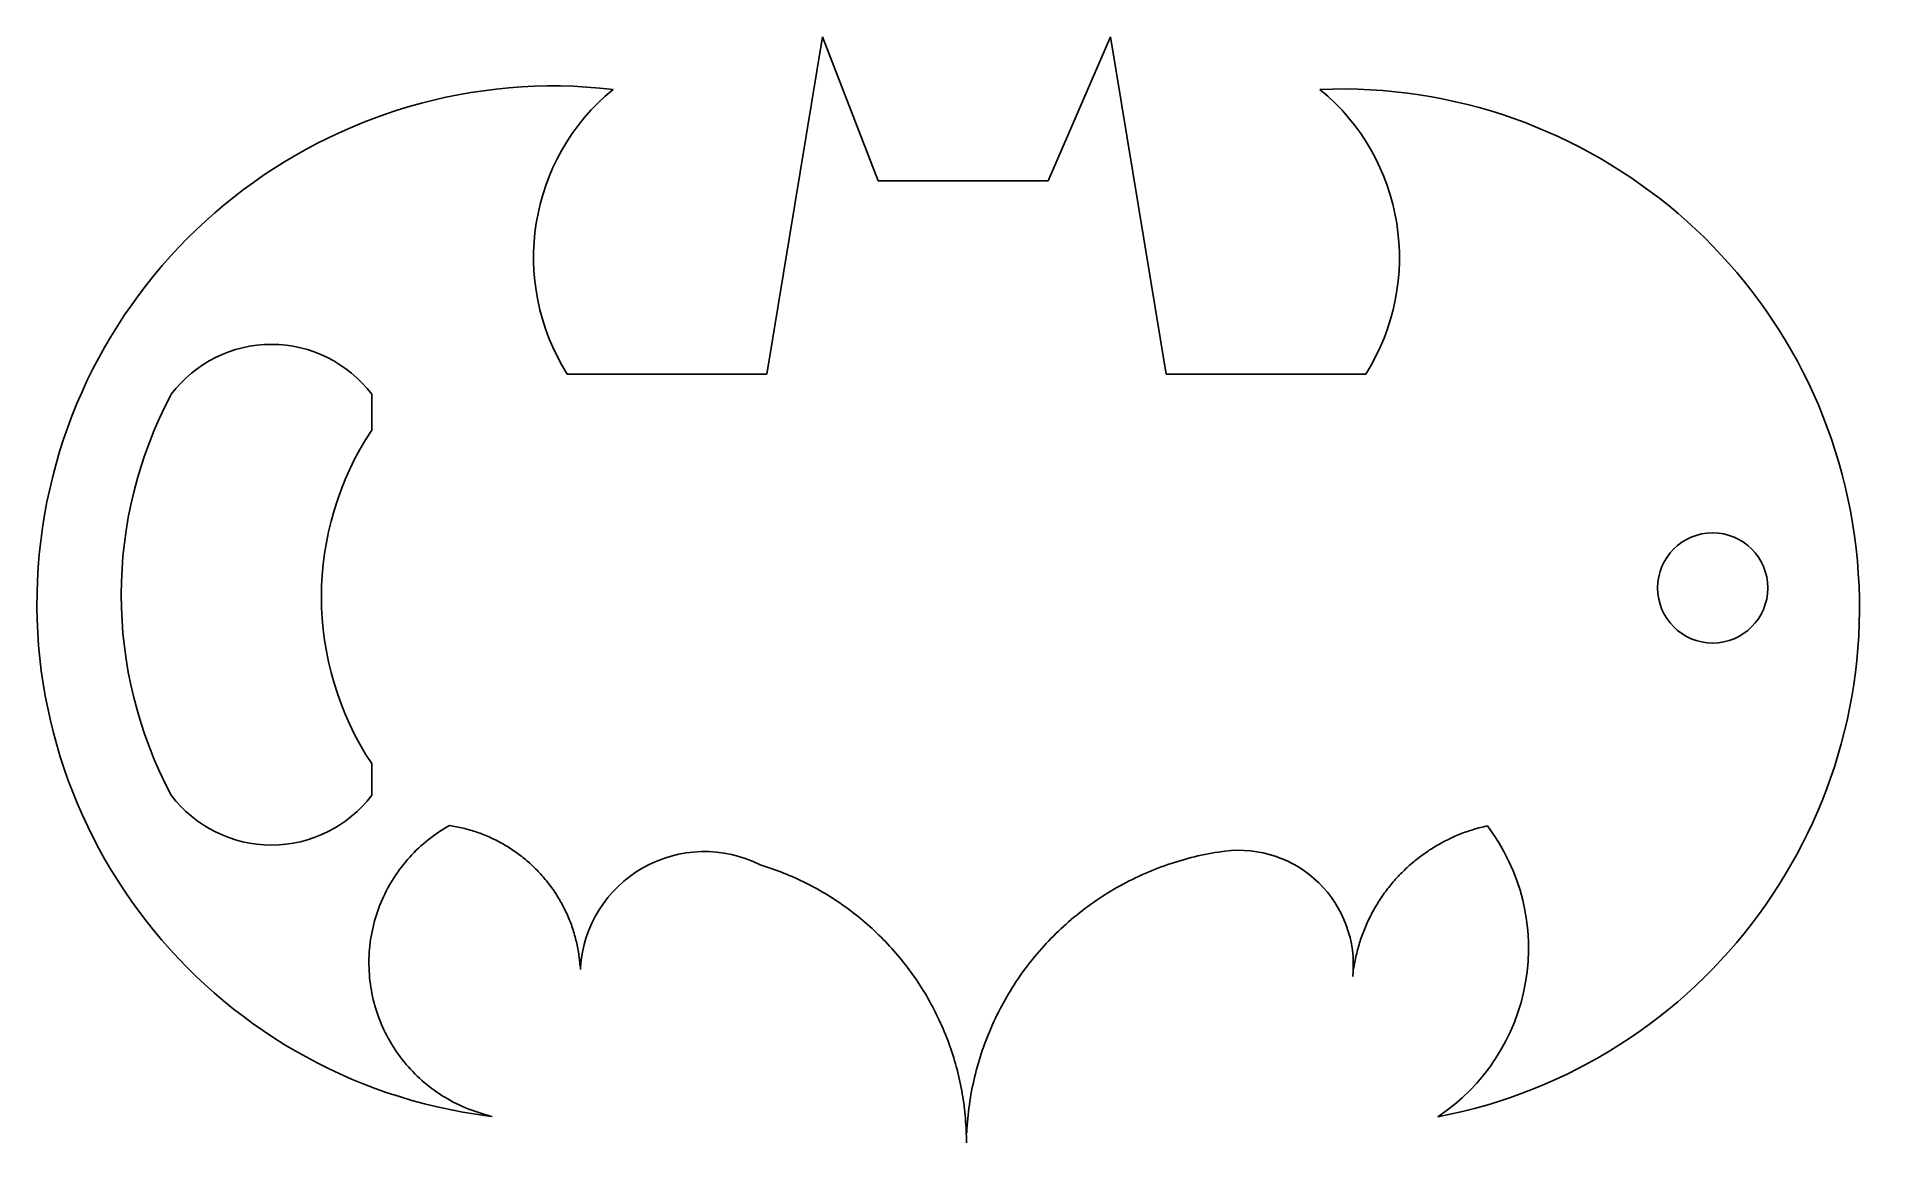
# Model space of a CAD drawing. Extents: x 87.74 to 91.94, y 21.97 to 24.48.
import ezdxf

# ---------------------------------------------------------------- set-up
doc = ezdxf.new("R2010")
doc.units = 0
doc.header["$MEASUREMENT"] = 0
doc.layers.get('0').update_dxf_attribs({"linetype": 'CONTINUOUS'})

msp = doc.modelspace()

# ---------------------------------------------------------------- linework, layer by layer
at = {"color": 7}
for p, q in [((89.3986, 23.7149), (89.5248, 24.4797)), ((89.5248, 24.4797), (89.651, 24.153)), ((90.0371, 24.153), (90.1782, 24.4797)), ((90.1782, 24.4797), (90.3044, 23.7149)), ((89.651, 24.153), (90.0371, 24.153)), ((88.9457, 23.7149), (89.3986, 23.7149)), ((90.3044, 23.7149), (90.7574, 23.7149))]:
    msp.add_line(p, q, dxfattribs=at)
for p, q in [((88.502, 23.5877), (88.502, 23.6689)), ((88.502, 22.759), (88.502, 22.831)), ((88.6419, 22.6668), (88.6477, 22.671)), ((88.6477, 22.671), (88.6537, 22.6751)), ((88.6537, 22.6751), (88.6597, 22.6791)), ((88.6597, 22.6791), (88.6659, 22.6829)), ((88.6659, 22.6829), (88.6721, 22.6867)), ((88.6721, 22.6867), (88.6784, 22.6902)), ((88.6784, 22.6902), (88.6823, 22.6896)), ((88.6823, 22.6896), (88.6862, 22.689)), ((88.6862, 22.689), (88.6902, 22.6883)), ((88.6902, 22.6883), (88.6941, 22.6876)), ((88.6941, 22.6876), (88.698, 22.6868)), ((88.698, 22.6868), (88.7019, 22.686)), ((88.7019, 22.686), (88.7058, 22.6851)), ((88.7058, 22.6851), (88.7097, 22.6842)), ((88.7097, 22.6842), (88.7135, 22.6833)), ((88.7135, 22.6833), (88.7174, 22.6823)), ((88.7174, 22.6823), (88.7212, 22.6812)), ((88.7212, 22.6812), (88.7251, 22.6801)), ((88.7251, 22.6801), (88.7289, 22.679)), ((88.7289, 22.679), (88.7327, 22.6778)), ((88.7327, 22.6778), (88.7365, 22.6766)), ((88.7365, 22.6766), (88.7403, 22.6753)), ((88.7403, 22.6753), (88.7441, 22.674)), ((88.7441, 22.674), (88.7478, 22.6727)), ((88.7478, 22.6727), (88.7515, 22.6713)), ((88.7515, 22.6713), (88.7553, 22.6698)), ((88.7553, 22.6698), (88.759, 22.6684)), ((88.759, 22.6684), (88.7627, 22.6669)), ((90.9598, 22.6659), (90.9636, 22.6675)), ((90.9636, 22.6675), (90.9674, 22.6691)), ((90.9674, 22.6691), (90.9711, 22.6706)), ((90.9711, 22.6706), (90.9749, 22.6721)), ((90.9749, 22.6721), (90.9788, 22.6736)), ((90.9788, 22.6736), (90.9826, 22.675)), ((90.9826, 22.675), (90.9864, 22.6763)), ((90.9864, 22.6763), (90.9903, 22.6777)), ((90.9903, 22.6777), (90.9942, 22.679)), ((90.9942, 22.679), (90.998, 22.6802)), ((90.998, 22.6802), (91.0019, 22.6814)), ((91.0019, 22.6814), (91.0059, 22.6826)), ((91.0059, 22.6826), (91.0098, 22.6837)), ((91.0098, 22.6837), (91.0137, 22.6848)), ((91.0137, 22.6848), (91.0177, 22.6859)), ((91.0177, 22.6859), (91.0216, 22.6869)), ((91.0216, 22.6869), (91.0256, 22.6878)), ((91.0256, 22.6878), (91.0296, 22.6888)), ((91.0296, 22.6888), (91.0336, 22.6896)), ((88.5931, 22.6238), (88.5981, 22.629)), ((88.5981, 22.629), (88.6032, 22.6342)), ((88.6032, 22.6342), (88.6085, 22.6391)), ((88.6085, 22.6391), (88.6138, 22.644)), ((88.6138, 22.644), (88.6192, 22.6488)), ((88.6192, 22.6488), (88.6247, 22.6535)), ((88.6247, 22.6535), (88.6303, 22.6581)), ((88.6303, 22.6581), (88.6361, 22.6625)), ((88.6361, 22.6625), (88.6419, 22.6668)), ((88.7627, 22.6669), (88.7663, 22.6653)), ((88.7663, 22.6653), (88.77, 22.6637)), ((88.77, 22.6637), (88.7736, 22.662)), ((88.7736, 22.662), (88.7772, 22.6604)), ((88.7772, 22.6604), (88.7808, 22.6586)), ((88.7808, 22.6586), (88.7844, 22.6569)), ((88.7844, 22.6569), (88.7879, 22.655)), ((88.7879, 22.655), (88.7915, 22.6532)), ((88.7915, 22.6532), (88.795, 22.6513)), ((88.795, 22.6513), (88.7985, 22.6494)), ((88.7985, 22.6494), (88.8019, 22.6474)), ((88.8019, 22.6474), (88.8054, 22.6454)), ((88.8054, 22.6454), (88.8088, 22.6433)), ((88.8088, 22.6433), (88.8122, 22.6412)), ((88.8122, 22.6412), (88.8156, 22.6391)), ((88.8156, 22.6391), (88.8189, 22.6369)), ((88.8189, 22.6369), (88.8222, 22.6347)), ((88.8222, 22.6347), (88.8255, 22.6325)), ((88.8255, 22.6325), (88.8288, 22.6302)), ((88.8288, 22.6302), (88.832, 22.6279)), ((88.832, 22.6279), (88.8352, 22.6255)), ((88.8352, 22.6255), (88.8384, 22.6231)), ((90.3921, 22.6246), (90.3998, 22.6262)), ((90.3998, 22.6262), (90.4076, 22.6276)), ((90.4076, 22.6276), (90.4154, 22.629)), ((90.4154, 22.629), (90.4232, 22.6302)), ((90.8856, 22.6233), (90.8889, 22.6257)), ((90.8889, 22.6257), (90.8923, 22.628)), ((90.8923, 22.628), (90.8956, 22.6303)), ((90.8956, 22.6303), (90.899, 22.6326)), ((90.899, 22.6326), (90.9024, 22.6349)), ((90.9024, 22.6349), (90.9059, 22.6371)), ((90.9059, 22.6371), (90.9093, 22.6393)), ((90.9093, 22.6393), (90.9128, 22.6414)), ((90.9128, 22.6414), (90.9163, 22.6435)), ((90.9163, 22.6435), (90.9198, 22.6456)), ((90.9198, 22.6456), (90.9233, 22.6476)), ((90.9233, 22.6476), (90.9269, 22.6496)), ((90.9269, 22.6496), (90.9305, 22.6516)), ((90.9305, 22.6516), (90.9341, 22.6535)), ((90.9341, 22.6535), (90.9377, 22.6554)), ((90.9377, 22.6554), (90.9413, 22.6572)), ((90.9413, 22.6572), (90.945, 22.659)), ((90.945, 22.659), (90.9487, 22.6608)), ((90.9487, 22.6608), (90.9524, 22.6625)), ((90.9524, 22.6625), (90.9561, 22.6642)), ((90.9561, 22.6642), (90.9598, 22.6659)), ((88.5569, 22.5787), (88.561, 22.5847)), ((88.561, 22.5847), (88.5653, 22.5906)), ((88.5653, 22.5906), (88.5696, 22.5963)), ((88.5696, 22.5963), (88.5741, 22.602)), ((88.5741, 22.602), (88.5787, 22.6076)), ((88.5787, 22.6076), (88.5834, 22.6131)), ((88.5834, 22.6131), (88.5882, 22.6185)), ((88.5882, 22.6185), (88.5931, 22.6238)), ((88.8384, 22.6231), (88.8416, 22.6207)), ((88.8416, 22.6207), (88.8447, 22.6182)), ((88.8447, 22.6182), (88.8478, 22.6157)), ((88.8478, 22.6157), (88.8509, 22.6132)), ((88.8509, 22.6132), (88.854, 22.6106)), ((88.854, 22.6106), (88.857, 22.608)), ((88.857, 22.608), (88.86, 22.6054)), ((88.86, 22.6054), (88.8629, 22.6027)), ((88.8629, 22.6027), (88.8658, 22.6)), ((88.8658, 22.6), (88.8687, 22.5973)), ((88.8687, 22.5973), (88.8716, 22.5945)), ((88.8716, 22.5945), (88.8744, 22.5917)), ((88.8744, 22.5917), (88.8772, 22.5888)), ((88.8772, 22.5888), (88.88, 22.586)), ((88.88, 22.586), (88.8827, 22.5831)), ((88.8827, 22.5831), (88.8854, 22.5801)), ((89.3904, 22.5991), (89.3837, 22.6011)), ((89.3971, 22.5969), (89.3904, 22.5991)), ((89.4038, 22.5947), (89.3971, 22.5969)), ((89.4104, 22.5924), (89.4038, 22.5947)), ((89.417, 22.5901), (89.4104, 22.5924)), ((89.4236, 22.5876), (89.417, 22.5901)), ((89.4301, 22.5851), (89.4236, 22.5876)), ((89.4366, 22.5826), (89.4301, 22.5851)), ((90.2566, 22.5817), (90.2638, 22.5848)), ((90.2638, 22.5848), (90.2711, 22.5878)), ((90.2711, 22.5878), (90.2785, 22.5908)), ((90.2785, 22.5908), (90.2859, 22.5937)), ((90.2859, 22.5937), (90.2933, 22.5964)), ((90.2933, 22.5964), (90.3007, 22.5991)), ((90.3007, 22.5991), (90.3082, 22.6017)), ((90.3082, 22.6017), (90.3157, 22.6043)), ((90.3157, 22.6043), (90.3232, 22.6067)), ((90.3232, 22.6067), (90.3308, 22.6091)), ((90.3308, 22.6091), (90.3383, 22.6113)), ((90.3383, 22.6113), (90.3459, 22.6135)), ((90.3459, 22.6135), (90.3536, 22.6156)), ((90.3536, 22.6156), (90.3612, 22.6176)), ((90.3612, 22.6176), (90.3689, 22.6195)), ((90.3689, 22.6195), (90.3766, 22.6213)), ((90.3766, 22.6213), (90.3843, 22.623)), ((90.3843, 22.623), (90.3921, 22.6246)), ((90.8364, 22.5805), (90.8392, 22.5834)), ((90.8392, 22.5834), (90.8421, 22.5863)), ((90.8421, 22.5863), (90.8451, 22.5891)), ((90.8451, 22.5891), (90.848, 22.5919)), ((90.848, 22.5919), (90.851, 22.5947)), ((90.851, 22.5947), (90.854, 22.5975)), ((90.854, 22.5975), (90.857, 22.6002)), ((90.857, 22.6002), (90.8601, 22.6029)), ((90.8601, 22.6029), (90.8632, 22.6056)), ((90.8632, 22.6056), (90.8663, 22.6082)), ((90.8663, 22.6082), (90.8695, 22.6108)), ((90.8695, 22.6108), (90.8727, 22.6134)), ((90.8727, 22.6134), (90.8759, 22.6159)), ((90.8759, 22.6159), (90.8791, 22.6184)), ((90.8791, 22.6184), (90.8824, 22.6208)), ((90.8824, 22.6208), (90.8856, 22.6233)), ((88.5316, 22.5349), (88.5349, 22.5414)), ((88.5349, 22.5414), (88.5382, 22.5478)), ((88.5382, 22.5478), (88.5417, 22.5541)), ((88.5417, 22.5541), (88.5453, 22.5604)), ((88.5453, 22.5604), (88.5491, 22.5666)), ((88.5491, 22.5666), (88.5529, 22.5727)), ((88.5529, 22.5727), (88.5569, 22.5787)), ((88.8854, 22.5801), (88.8881, 22.5772)), ((88.8881, 22.5772), (88.8907, 22.5742)), ((88.8907, 22.5742), (88.8933, 22.5711)), ((88.8933, 22.5711), (88.8959, 22.5681)), ((88.8959, 22.5681), (88.8984, 22.565)), ((88.8984, 22.565), (88.9009, 22.5619)), ((88.9009, 22.5619), (88.9033, 22.5588)), ((88.9033, 22.5588), (88.9058, 22.5556)), ((88.9058, 22.5556), (88.9081, 22.5524)), ((88.9081, 22.5524), (88.9105, 22.5492)), ((88.9105, 22.5492), (88.9128, 22.5459)), ((88.9128, 22.5459), (88.9151, 22.5426)), ((88.9151, 22.5426), (88.9173, 22.5393)), ((89.4431, 22.5799), (89.4366, 22.5826)), ((89.4496, 22.5772), (89.4431, 22.5799)), ((89.4561, 22.5744), (89.4496, 22.5772)), ((89.4625, 22.5716), (89.4561, 22.5744)), ((89.4688, 22.5687), (89.4625, 22.5716)), ((89.4752, 22.5657), (89.4688, 22.5687)), ((89.4815, 22.5627), (89.4752, 22.5657)), ((89.4878, 22.5596), (89.4815, 22.5627)), ((89.494, 22.5564), (89.4878, 22.5596)), ((89.5003, 22.5531), (89.494, 22.5564)), ((89.5064, 22.5498), (89.5003, 22.5531)), ((89.5126, 22.5464), (89.5064, 22.5498)), ((89.5187, 22.543), (89.5126, 22.5464)), ((89.5248, 22.5395), (89.5187, 22.543)), ((90.1725, 22.5376), (90.1793, 22.5417)), ((90.1793, 22.5417), (90.1861, 22.5458)), ((90.1861, 22.5458), (90.193, 22.5497)), ((90.193, 22.5497), (90.1999, 22.5536)), ((90.1999, 22.5536), (90.2068, 22.5574)), ((90.2068, 22.5574), (90.2138, 22.5611)), ((90.2138, 22.5611), (90.2208, 22.5647)), ((90.2208, 22.5647), (90.2279, 22.5683)), ((90.2279, 22.5683), (90.235, 22.5718)), ((90.235, 22.5718), (90.2422, 22.5751)), ((90.2422, 22.5751), (90.2493, 22.5784)), ((90.2493, 22.5784), (90.2566, 22.5817)), ((90.8021, 22.54), (90.8045, 22.5433)), ((90.8045, 22.5433), (90.807, 22.5466)), ((90.807, 22.5466), (90.8095, 22.5498)), ((90.8095, 22.5498), (90.812, 22.553)), ((90.812, 22.553), (90.8146, 22.5561)), ((90.8146, 22.5561), (90.8172, 22.5593)), ((90.8172, 22.5593), (90.8198, 22.5624)), ((90.8198, 22.5624), (90.8225, 22.5655)), ((90.8225, 22.5655), (90.8252, 22.5685)), ((90.8252, 22.5685), (90.828, 22.5716)), ((90.828, 22.5716), (90.8307, 22.5746)), ((90.8307, 22.5746), (90.8335, 22.5775)), ((90.8335, 22.5775), (90.8364, 22.5805)), ((88.5151, 22.4948), (88.5175, 22.5017)), ((88.5175, 22.5017), (88.52, 22.5084)), ((88.52, 22.5084), (88.5227, 22.5151)), ((88.5227, 22.5151), (88.5256, 22.5218)), ((88.5256, 22.5218), (88.5285, 22.5284)), ((88.5285, 22.5284), (88.5316, 22.5349)), ((88.9173, 22.5393), (88.9195, 22.536)), ((88.9195, 22.536), (88.9217, 22.5326)), ((88.9217, 22.5326), (88.9238, 22.5293)), ((88.9238, 22.5293), (88.9259, 22.5259)), ((88.9259, 22.5259), (88.9279, 22.5224)), ((88.9279, 22.5224), (88.9299, 22.519)), ((88.9299, 22.519), (88.9319, 22.5155)), ((88.9319, 22.5155), (88.9338, 22.512)), ((88.9338, 22.512), (88.9357, 22.5085)), ((88.9357, 22.5085), (88.9375, 22.505)), ((88.9375, 22.505), (88.9393, 22.5014)), ((88.9393, 22.5014), (88.941, 22.4978)), ((89.5308, 22.5359), (89.5248, 22.5395)), ((89.5368, 22.5323), (89.5308, 22.5359)), ((89.5428, 22.5286), (89.5368, 22.5323)), ((89.5487, 22.5248), (89.5428, 22.5286)), ((89.5546, 22.521), (89.5487, 22.5248)), ((89.5604, 22.5171), (89.5546, 22.521)), ((89.5662, 22.5132), (89.5604, 22.5171)), ((89.5719, 22.5092), (89.5662, 22.5132)), ((89.5776, 22.5051), (89.5719, 22.5092)), ((89.5833, 22.501), (89.5776, 22.5051)), ((89.5889, 22.4968), (89.5833, 22.501)), ((90.114, 22.4971), (90.1203, 22.5019)), ((90.1203, 22.5019), (90.1266, 22.5067)), ((90.1266, 22.5067), (90.133, 22.5113)), ((90.133, 22.5113), (90.1395, 22.5159)), ((90.1395, 22.5159), (90.146, 22.5204)), ((90.146, 22.5204), (90.1526, 22.5248)), ((90.1526, 22.5248), (90.1592, 22.5292)), ((90.1592, 22.5292), (90.1658, 22.5334)), ((90.1658, 22.5334), (90.1725, 22.5376)), ((90.7755, 22.4989), (90.7775, 22.5024)), ((90.7775, 22.5024), (90.7796, 22.506)), ((90.7796, 22.506), (90.7817, 22.5095)), ((90.7817, 22.5095), (90.7838, 22.513)), ((90.7838, 22.513), (90.7859, 22.5164)), ((90.7859, 22.5164), (90.7881, 22.5199)), ((90.7881, 22.5199), (90.7904, 22.5233)), ((90.7904, 22.5233), (90.7926, 22.5267)), ((90.7926, 22.5267), (90.7949, 22.5301)), ((90.7949, 22.5301), (90.7973, 22.5334)), ((90.7973, 22.5334), (90.7996, 22.5367)), ((90.7996, 22.5367), (90.8021, 22.54)), ((88.5035, 22.453), (88.5051, 22.4601)), ((88.5051, 22.4601), (88.5068, 22.4671)), ((88.5068, 22.4671), (88.5086, 22.4741)), ((88.5086, 22.4741), (88.5106, 22.4811)), ((88.5106, 22.4811), (88.5128, 22.488)), ((88.5128, 22.488), (88.5151, 22.4948)), ((88.941, 22.4978), (88.9428, 22.4942)), ((88.9428, 22.4942), (88.9444, 22.4906)), ((88.9444, 22.4906), (88.9461, 22.487)), ((88.9461, 22.487), (88.9477, 22.4833)), ((88.9477, 22.4833), (88.9492, 22.4797)), ((88.9492, 22.4797), (88.9507, 22.476)), ((88.9507, 22.476), (88.9522, 22.4723)), ((88.9522, 22.4723), (88.9536, 22.4685)), ((88.9536, 22.4685), (88.955, 22.4648)), ((88.955, 22.4648), (88.9563, 22.461)), ((88.9563, 22.461), (88.9576, 22.4573)), ((88.9576, 22.4573), (88.9589, 22.4535)), ((89.5945, 22.4925), (89.5889, 22.4968)), ((89.6, 22.4882), (89.5945, 22.4925)), ((89.6055, 22.4838), (89.6, 22.4882)), ((89.611, 22.4794), (89.6055, 22.4838)), ((89.6164, 22.4749), (89.611, 22.4794)), ((89.6217, 22.4704), (89.6164, 22.4749)), ((89.627, 22.4658), (89.6217, 22.4704)), ((89.6322, 22.4611), (89.627, 22.4658)), ((89.6374, 22.4564), (89.6322, 22.4611)), ((90.0658, 22.4561), (90.0716, 22.4615)), ((90.0716, 22.4615), (90.0775, 22.4668)), ((90.0775, 22.4668), (90.0834, 22.472)), ((90.0834, 22.472), (90.0894, 22.4772)), ((90.0894, 22.4772), (90.0955, 22.4823)), ((90.0955, 22.4823), (90.1016, 22.4873)), ((90.1016, 22.4873), (90.1078, 22.4922)), ((90.1078, 22.4922), (90.114, 22.4971)), ((90.7544, 22.4547), (90.7559, 22.4585)), ((90.7559, 22.4585), (90.7575, 22.4623)), ((90.7575, 22.4623), (90.7591, 22.466)), ((90.7591, 22.466), (90.7608, 22.4697)), ((90.7608, 22.4697), (90.7625, 22.4735)), ((90.7625, 22.4735), (90.7642, 22.4771)), ((90.7642, 22.4771), (90.766, 22.4808)), ((90.766, 22.4808), (90.7679, 22.4845)), ((90.7679, 22.4845), (90.7697, 22.4881)), ((90.7697, 22.4881), (90.7716, 22.4917)), ((90.7716, 22.4917), (90.7735, 22.4953)), ((90.7735, 22.4953), (90.7755, 22.4989)), ((88.4971, 22.4101), (88.4978, 22.4173)), ((88.4978, 22.4173), (88.4986, 22.4245)), ((88.4986, 22.4245), (88.4996, 22.4317)), ((88.4996, 22.4317), (88.5008, 22.4388)), ((88.5008, 22.4388), (88.5021, 22.446)), ((88.5021, 22.446), (88.5035, 22.453)), ((88.9589, 22.4535), (88.9601, 22.4497)), ((88.9601, 22.4497), (88.9612, 22.4459)), ((88.9612, 22.4459), (88.9624, 22.442)), ((88.9624, 22.442), (88.9634, 22.4382)), ((88.9634, 22.4382), (88.9645, 22.4344)), ((88.9645, 22.4344), (88.9655, 22.4305)), ((88.9655, 22.4305), (88.9664, 22.4266)), ((88.9664, 22.4266), (88.9673, 22.4227)), ((88.9673, 22.4227), (88.9682, 22.4188)), ((88.9682, 22.4188), (88.969, 22.4149)), ((89.6426, 22.4517), (89.6374, 22.4564)), ((89.6477, 22.4468), (89.6426, 22.4517)), ((89.6527, 22.442), (89.6477, 22.4468)), ((89.6577, 22.437), (89.6527, 22.442)), ((89.6627, 22.4321), (89.6577, 22.437)), ((89.6675, 22.427), (89.6627, 22.4321)), ((89.6724, 22.422), (89.6675, 22.427)), ((89.6771, 22.4168), (89.6724, 22.422)), ((89.6819, 22.4116), (89.6771, 22.4168)), ((90.0217, 22.4108), (90.027, 22.4167)), ((90.027, 22.4167), (90.0323, 22.4225)), ((90.0323, 22.4225), (90.0377, 22.4283)), ((90.0377, 22.4283), (90.0432, 22.434)), ((90.0432, 22.434), (90.0488, 22.4396)), ((90.0488, 22.4396), (90.0544, 22.4452)), ((90.0544, 22.4452), (90.0601, 22.4507)), ((90.0601, 22.4507), (90.0658, 22.4561)), ((90.74, 22.4122), (90.7411, 22.4161)), ((90.7411, 22.4161), (90.7422, 22.4201)), ((90.7422, 22.4201), (90.7434, 22.424)), ((90.7434, 22.424), (90.7446, 22.4279)), ((90.7446, 22.4279), (90.7459, 22.4317)), ((90.7459, 22.4317), (90.7472, 22.4356)), ((90.7472, 22.4356), (90.7486, 22.4395)), ((90.7486, 22.4395), (90.75, 22.4433)), ((90.75, 22.4433), (90.7514, 22.4471)), ((90.7514, 22.4471), (90.7529, 22.4509)), ((90.7529, 22.4509), (90.7544, 22.4547)), ((88.4957, 22.3812), (88.4958, 22.3885)), ((88.4958, 22.374), (88.4957, 22.3812)), ((88.4958, 22.3885), (88.4961, 22.3957)), ((88.4959, 22.3668), (88.4958, 22.374)), ((88.4961, 22.3957), (88.4965, 22.4029)), ((88.4965, 22.4029), (88.4971, 22.4101)), ((88.969, 22.4149), (88.9697, 22.411)), ((88.9697, 22.411), (88.9704, 22.4071)), ((88.9704, 22.4071), (88.9711, 22.4032)), ((88.9711, 22.4032), (88.9717, 22.3992)), ((88.9717, 22.3992), (88.9723, 22.3953)), ((88.9723, 22.3953), (88.9729, 22.3913)), ((88.9729, 22.3913), (88.9734, 22.3874)), ((88.9734, 22.3874), (88.9738, 22.3834)), ((88.9738, 22.3834), (88.9742, 22.3794)), ((88.9742, 22.3794), (88.9746, 22.3755)), ((88.9746, 22.3755), (88.9749, 22.3715)), ((89.6865, 22.4064), (89.6819, 22.4116)), ((89.6911, 22.4011), (89.6865, 22.4064)), ((89.6957, 22.3958), (89.6911, 22.4011)), ((89.7002, 22.3904), (89.6957, 22.3958)), ((89.7046, 22.385), (89.7002, 22.3904)), ((89.709, 22.3795), (89.7046, 22.385)), ((89.7133, 22.374), (89.709, 22.3795)), ((89.7176, 22.3684), (89.7133, 22.374)), ((89.9867, 22.3679), (89.9914, 22.3742)), ((89.9914, 22.3742), (89.9963, 22.3804)), ((89.9963, 22.3804), (90.0012, 22.3866)), ((90.0012, 22.3866), (90.0062, 22.3928)), ((90.0062, 22.3928), (90.0113, 22.3988)), ((90.0113, 22.3988), (90.0165, 22.4048)), ((90.0165, 22.4048), (90.0217, 22.4108)), ((90.7312, 22.3724), (90.7319, 22.3764)), ((90.7319, 22.3764), (90.7326, 22.3804)), ((90.7326, 22.3804), (90.7334, 22.3844)), ((90.7334, 22.3844), (90.7342, 22.3884)), ((90.7342, 22.3884), (90.7351, 22.3924)), ((90.7351, 22.3924), (90.736, 22.3964)), ((90.736, 22.3964), (90.7369, 22.4004)), ((90.7369, 22.4004), (90.7379, 22.4043)), ((90.7379, 22.4043), (90.7389, 22.4083)), ((90.7389, 22.4083), (90.74, 22.4122)), ((88.4963, 22.3596), (88.4959, 22.3668)), ((88.4967, 22.3523), (88.4963, 22.3596)), ((88.4973, 22.3451), (88.4967, 22.3523)), ((88.4981, 22.3379), (88.4973, 22.3451)), ((88.499, 22.3308), (88.4981, 22.3379)), ((88.9749, 22.3715), (88.9756, 22.3682)), ((89.7218, 22.3628), (89.7176, 22.3684)), ((89.726, 22.3572), (89.7218, 22.3628)), ((89.73, 22.3515), (89.726, 22.3572)), ((89.7341, 22.3457), (89.73, 22.3515)), ((89.738, 22.3399), (89.7341, 22.3457)), ((89.7419, 22.3341), (89.738, 22.3399)), ((89.7458, 22.3282), (89.7419, 22.3341)), ((89.9595, 22.3289), (89.9639, 22.3356)), ((89.9639, 22.3356), (89.9683, 22.3421)), ((89.9683, 22.3421), (89.9728, 22.3487)), ((89.9728, 22.3487), (89.9773, 22.3551)), ((89.9773, 22.3551), (89.9819, 22.3615)), ((89.9819, 22.3615), (89.9867, 22.3679)), ((90.7291, 22.3641), (90.7306, 22.3683)), ((90.7306, 22.3683), (90.7312, 22.3724)), ((88.5001, 22.3236), (88.499, 22.3308)), ((88.5012, 22.3165), (88.5001, 22.3236)), ((88.5026, 22.3094), (88.5012, 22.3165)), ((88.5041, 22.3023), (88.5026, 22.3094)), ((88.5057, 22.2952), (88.5041, 22.3023)), ((88.5075, 22.2882), (88.5057, 22.2952)), ((89.7496, 22.3223), (89.7458, 22.3282)), ((89.7533, 22.3164), (89.7496, 22.3223)), ((89.7569, 22.3104), (89.7533, 22.3164)), ((89.7605, 22.3044), (89.7569, 22.3104)), ((89.764, 22.2983), (89.7605, 22.3044)), ((89.7675, 22.2922), (89.764, 22.2983)), ((89.7709, 22.2861), (89.7675, 22.2922)), ((89.9352, 22.2882), (89.9391, 22.2951)), ((89.9391, 22.2951), (89.943, 22.302)), ((89.943, 22.302), (89.947, 22.3088)), ((89.947, 22.3088), (89.9511, 22.3155)), ((89.9511, 22.3155), (89.9553, 22.3223)), ((89.9553, 22.3223), (89.9595, 22.3289)), ((88.5094, 22.2813), (88.5075, 22.2882)), ((88.5114, 22.2743), (88.5094, 22.2813)), ((88.5136, 22.2674), (88.5114, 22.2743)), ((88.516, 22.2606), (88.5136, 22.2674)), ((88.5184, 22.2538), (88.516, 22.2606)), ((88.521, 22.247), (88.5184, 22.2538)), ((89.7742, 22.2799), (89.7709, 22.2861)), ((89.7775, 22.2737), (89.7742, 22.2799)), ((89.7807, 22.2674), (89.7775, 22.2737)), ((89.7838, 22.2612), (89.7807, 22.2674)), ((89.7868, 22.2549), (89.7838, 22.2612)), ((89.7898, 22.2485), (89.7868, 22.2549)), ((89.7928, 22.2421), (89.7898, 22.2485)), ((89.9138, 22.2458), (89.9172, 22.253)), ((89.9172, 22.253), (89.9206, 22.2601)), ((89.9206, 22.2601), (89.9241, 22.2672)), ((89.9241, 22.2672), (89.9277, 22.2742)), ((89.9277, 22.2742), (89.9314, 22.2812)), ((89.9314, 22.2812), (89.9352, 22.2882)), ((88.5238, 22.2403), (88.521, 22.247)), ((88.5267, 22.2337), (88.5238, 22.2403)), ((88.5297, 22.2271), (88.5267, 22.2337)), ((88.5328, 22.2206), (88.5297, 22.2271)), ((88.5361, 22.2142), (88.5328, 22.2206)), ((88.5395, 22.2078), (88.5361, 22.2142)), ((88.5431, 22.2015), (88.5395, 22.2078)), ((89.7956, 22.2357), (89.7928, 22.2421)), ((89.7984, 22.2293), (89.7956, 22.2357)), ((89.8011, 22.2228), (89.7984, 22.2293)), ((89.8038, 22.2163), (89.8011, 22.2228)), ((89.8064, 22.2098), (89.8038, 22.2163)), ((89.8089, 22.2033), (89.8064, 22.2098)), ((89.8954, 22.2021), (89.8983, 22.2094)), ((89.8983, 22.2094), (89.9012, 22.2168)), ((89.9012, 22.2168), (89.9042, 22.2241)), ((89.9042, 22.2241), (89.9073, 22.2314)), ((89.9073, 22.2314), (89.9105, 22.2386)), ((89.9105, 22.2386), (89.9138, 22.2458)), ((88.5467, 22.1952), (88.5431, 22.2015)), ((88.5505, 22.1891), (88.5467, 22.1952)), ((88.5544, 22.183), (88.5505, 22.1891)), ((88.5585, 22.177), (88.5544, 22.183)), ((88.5626, 22.1711), (88.5585, 22.177)), ((88.5669, 22.1653), (88.5626, 22.1711)), ((88.5713, 22.1595), (88.5669, 22.1653)), ((89.8113, 22.1967), (89.8089, 22.2033)), ((89.8137, 22.1901), (89.8113, 22.1967)), ((89.816, 22.1835), (89.8137, 22.1901)), ((89.8182, 22.1768), (89.816, 22.1835)), ((89.8204, 22.1702), (89.8182, 22.1768)), ((89.8225, 22.1635), (89.8204, 22.1702)), ((89.8245, 22.1568), (89.8225, 22.1635)), ((89.8801, 22.1571), (89.8825, 22.1647)), ((89.8825, 22.1647), (89.8849, 22.1722)), ((89.8849, 22.1722), (89.8874, 22.1797)), ((89.8874, 22.1797), (89.89, 22.1872)), ((89.89, 22.1872), (89.8927, 22.1946)), ((89.8927, 22.1946), (89.8954, 22.2021)), ((88.5758, 22.1539), (88.5713, 22.1595)), ((88.5804, 22.1483), (88.5758, 22.1539)), ((88.5852, 22.1428), (88.5804, 22.1483)), ((88.59, 22.1375), (88.5852, 22.1428)), ((88.595, 22.1322), (88.59, 22.1375)), ((88.6, 22.127), (88.595, 22.1322)), ((88.6052, 22.122), (88.6, 22.127)), ((88.6105, 22.117), (88.6052, 22.122)), ((89.8265, 22.15), (89.8245, 22.1568)), ((89.8284, 22.1433), (89.8265, 22.15)), ((89.8302, 22.1365), (89.8284, 22.1433)), ((89.8319, 22.1297), (89.8302, 22.1365)), ((89.8336, 22.1229), (89.8319, 22.1297)), ((89.8351, 22.1161), (89.8336, 22.1229)), ((89.8699, 22.1189), (89.8717, 22.1266)), ((89.8717, 22.1266), (89.8737, 22.1343)), ((89.8737, 22.1343), (89.8758, 22.1419)), ((89.8758, 22.1419), (89.8779, 22.1495)), ((89.8779, 22.1495), (89.8801, 22.1571)), ((88.6158, 22.1121), (88.6105, 22.117)), ((88.6213, 22.1074), (88.6158, 22.1121)), ((88.6269, 22.1028), (88.6213, 22.1074)), ((88.6325, 22.0983), (88.6269, 22.1028)), ((88.6382, 22.0939), (88.6325, 22.0983)), ((88.6441, 22.0896), (88.6382, 22.0939)), ((88.65, 22.0854), (88.6441, 22.0896)), ((88.656, 22.0814), (88.65, 22.0854)), ((88.6621, 22.0774), (88.656, 22.0814)), ((89.8367, 22.1092), (89.8351, 22.1161)), ((89.8381, 22.1024), (89.8367, 22.1092)), ((89.8395, 22.0955), (89.8381, 22.1024)), ((89.8408, 22.0886), (89.8395, 22.0955)), ((89.842, 22.0817), (89.8408, 22.0886)), ((89.8431, 22.0748), (89.842, 22.0817)), ((89.8605, 22.0724), (89.8618, 22.0802)), ((89.8618, 22.0802), (89.8633, 22.088)), ((89.8633, 22.088), (89.8648, 22.0957)), ((89.8648, 22.0957), (89.8664, 22.1035)), ((89.8664, 22.1035), (89.8681, 22.1112)), ((89.8681, 22.1112), (89.8699, 22.1189)), ((88.6682, 22.0737), (88.6621, 22.0774)), ((88.6745, 22.07), (88.6682, 22.0737)), ((88.6808, 22.0664), (88.6745, 22.07)), ((88.6871, 22.063), (88.6808, 22.0664)), ((88.6936, 22.0597), (88.6871, 22.063)), ((88.7001, 22.0566), (88.6936, 22.0597)), ((88.7067, 22.0536), (88.7001, 22.0566)), ((88.7133, 22.0507), (88.7067, 22.0536)), ((88.72, 22.0479), (88.7133, 22.0507)), ((88.7267, 22.0453), (88.72, 22.0479)), ((88.7335, 22.0428), (88.7267, 22.0453)), ((88.7404, 22.0405), (88.7335, 22.0428)), ((88.7473, 22.0383), (88.7404, 22.0405)), ((88.7542, 22.0362), (88.7473, 22.0383)), ((89.8442, 22.0678), (89.8431, 22.0748)), ((89.8452, 22.0609), (89.8442, 22.0678)), ((89.8461, 22.0539), (89.8452, 22.0609)), ((89.847, 22.047), (89.8461, 22.0539)), ((89.8478, 22.04), (89.847, 22.047)), ((89.8485, 22.033), (89.8478, 22.04)), ((89.8552, 22.0332), (89.8561, 22.0411)), ((89.8561, 22.0411), (89.857, 22.0489)), ((89.857, 22.0489), (89.8581, 22.0567)), ((89.8581, 22.0567), (89.8592, 22.0646)), ((89.8592, 22.0646), (89.8605, 22.0724)), ((88.7612, 22.0343), (88.7542, 22.0362)), ((88.7682, 22.0325), (88.7612, 22.0343)), ((89.8491, 22.0261), (89.8485, 22.033)), ((89.8497, 22.0191), (89.8491, 22.0261)), ((89.8502, 22.0121), (89.8497, 22.0191)), ((89.8506, 22.0051), (89.8502, 22.0121)), ((89.8509, 21.9981), (89.8506, 22.0051)), ((89.8512, 21.9911), (89.8509, 21.9981)), ((89.8522, 21.9937), (89.8526, 22.0016)), ((89.8526, 22.0016), (89.8531, 22.0095)), ((89.8531, 22.0095), (89.8537, 22.0174)), ((89.8537, 22.0174), (89.8544, 22.0253)), ((89.8544, 22.0253), (89.8552, 22.0332)), ((89.8512, 21.9911), (89.8522, 21.9937)), ((89.8519, 21.9858), (89.8512, 21.9911)), ((89.8514, 21.984), (89.8519, 21.9858))]:
    msp.add_line(p, q)
msp.add_circle((91.5447, 23.2295), 0.125)
for centre, radius, start, end in [((88.916, 23.1951), 1.1734, 83.4596, 262.7562), ((89.3635, 23.979), 0.4943, 129.4176, 212.2991), ((90.4693, 22.3743), 0.26, 357.7389, 100.2017), ((90.4693, 22.3743), 0.26, 354.2057, 357.7389), ((88.916, 23.1951), 1.1734, 262.7562, 263.1078)]:
    msp.add_arc(centre, radius, start, end)
at = {"extrusion": (0, 0, -1)}
for centre, radius, start, end in [((-90.7011, 23.1853), 1.1765, 87.6777, 259.2415), ((-90.3396, 23.979), 0.4943, 129.4176, 212.2991), ((-88.2746, 23.497), 0.2851, 37.0712, 142.9288), ((-88.9026, 23.2139), 0.9689, 331.9958, 28.0042), ((-89.0725, 23.2093), 0.6845, 326.447, 33.553), ((-88.2746, 22.9316), 0.2856, 217.1995, 322.8005), ((-90.6676, 22.4124), 0.4591, 142.8546, 236.5433), ((-89.2569, 22.3495), 0.2818, 3.8106, 116.7553), ((-89.2569, 22.3495), 0.2818, 2.8615, 3.8106), ((-90.5275, 21.9623), 0.676, 0.6555, 1.8431)]:
    msp.add_arc(centre, radius, start, end, dxfattribs=at)

doc.saveas('drawing.dxf')
